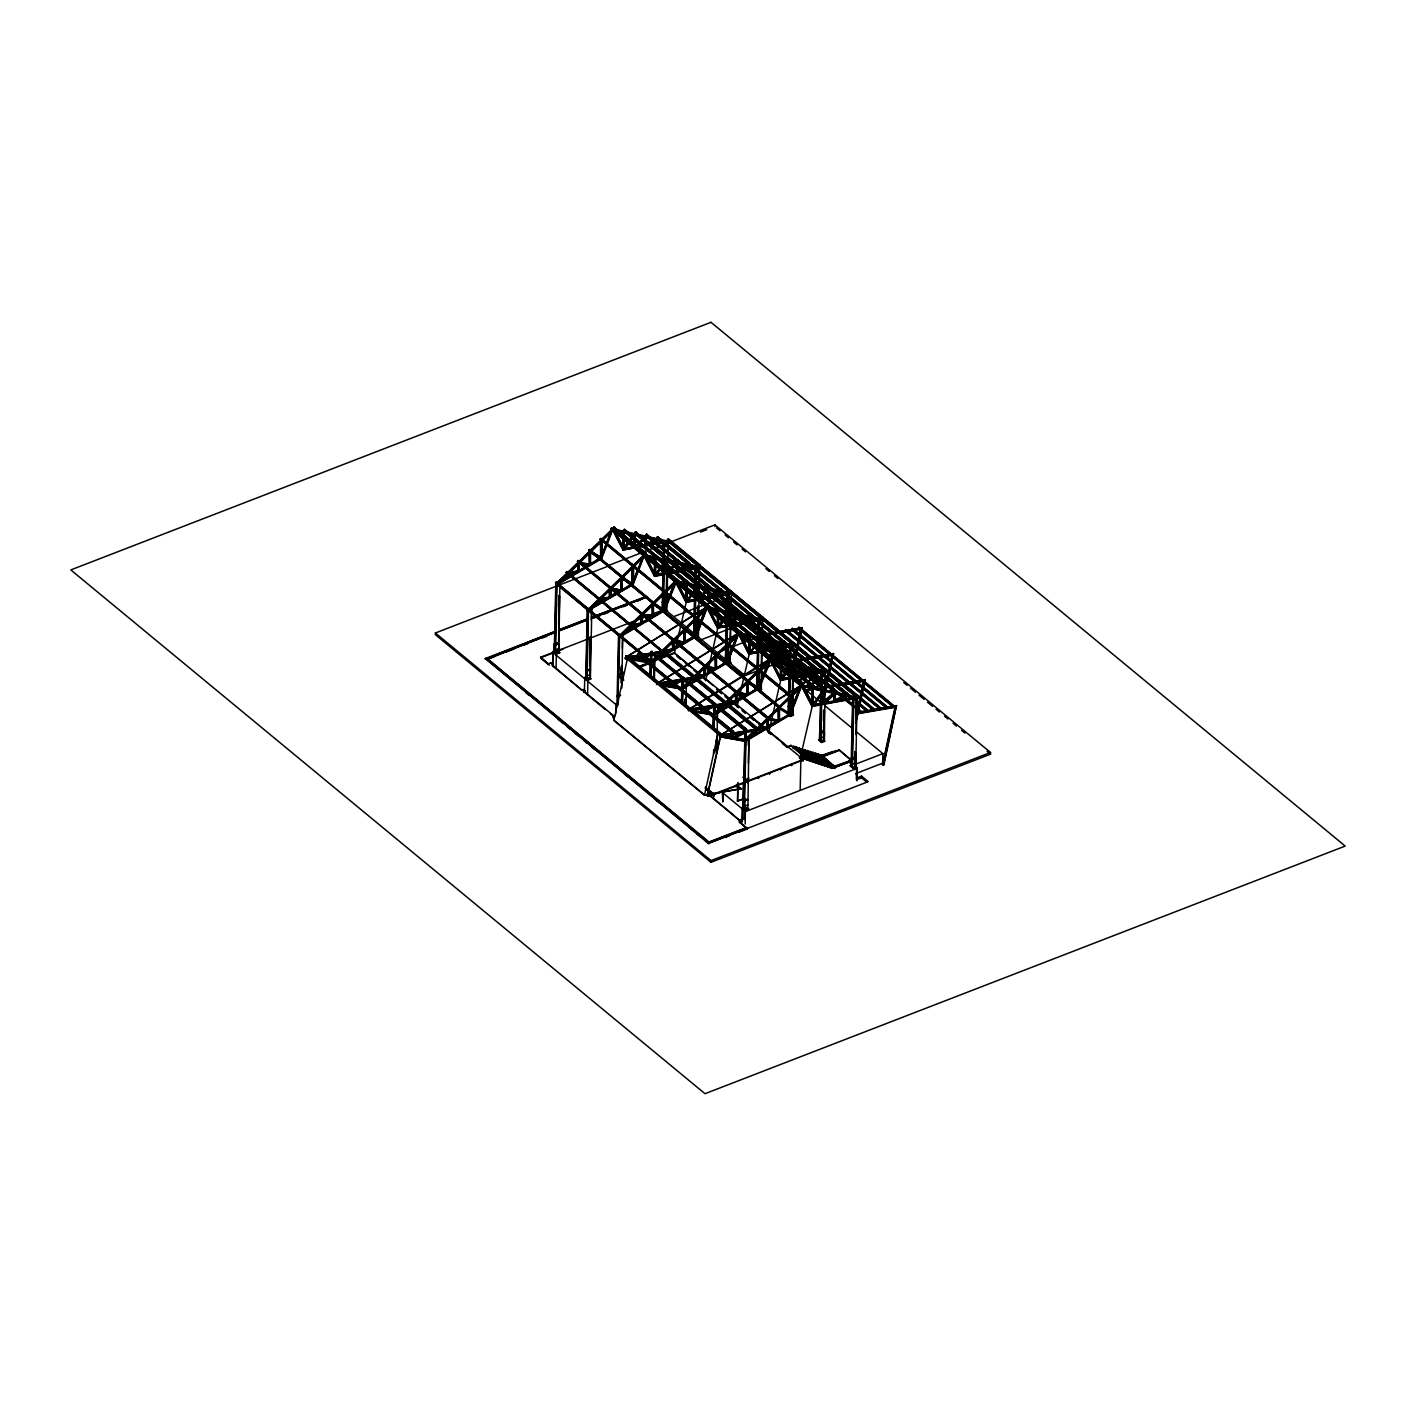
<?xml version="1.0" encoding="UTF-8"?>
<svg xmlns="http://www.w3.org/2000/svg" width="1416" height="1416" viewBox="0 0 1416 1416"><rect width="100%" height="100%" fill="white"/><g stroke="black" fill="none" stroke-linecap="round" stroke-linejoin="round"><path stroke-width="1.5" d="M556.506 586.135L435.402 632.987L435.367 634.669L710.974 862.291L990.492 754.179L990.527 752.48L714.921 524.876L655.573 547.815L655.537 549.496M485.263 659.13L554.842 631.394M555.09 632.244L487.175 659.36L495.405 656.174M540.629 657.219L548.488 664.281L540.629 657.219L554.966 651.679M551.054 662.741L553.408 665.255L551.054 662.741L548.505 663.715M553.408 664.688L552.275 665.679L582.206 690.389L584.896 691.256L583.781 691.698L584.896 691.256M552.665 665.06L552.948 652.546L617.695 706.018M552.966 663.962L553.249 651.307L556.399 653.909L556.063 668.635M554.081 651.997L554.258 644.138L555.408 642.581L554.258 644.138M554.24 652.121L555.798 583.64L559.532 582.666M554.63 652.457L556.169 582.118L651.555 661.343L650.776 662.086L555.798 583.64M558.594 606.42L558.842 595.463M558.594 624.261L559.231 595.8M558.594 642.103L559.639 596.118M558.382 651.484L555.019 652.776L556.577 584.277L559.94 582.985L558.771 651.803L555.408 653.095M559.108 644.068C556.948 641.076 561.09 650.21 558.931 651.926L555.568 653.236L556.966 584.613L560.329 583.303M556.612 650.015L559.745 652.847L556.594 650.245M566.966 577.958L566.648 574.861L566.966 577.958L559.568 581.764L566.648 574.861M567.515 578.206L567.621 573.976L590.277 551.868L589.976 564.966M569.657 573.71C585.41 566.86 564.311 583.693 567.763 574.1M568.099 577.303L568.152 574.436L575.728 572.807M578.206 571.144L577.976 563.798L578.206 571.144L568.807 572.754L577.976 563.798M578.755 571.586L578.949 562.913M579.321 570.683L579.091 563.338L588.419 565.338L579.321 570.683L588.029 565.002M582.206 690.389L552.293 665.113M583.321 689.964L582.224 689.84M584.419 692.052L584.755 677.326L587.905 679.928L587.569 694.654M585.728 678.14L587.286 609.641M587.41 610.084L644.457 555.09L633.094 584.72L587.375 610.951L644.068 554.771L632.704 584.383L591.729 608.526M586.135 678.459L587.675 609.977M589.268 554.594L589.445 564.223L589.304 552.736M587.074 679.237L588.472 610.615L591.817 609.322L590.419 677.945L586.914 679.114M590.171 563.745L590.419 552.647L600.065 558.47L590.56 564.064L599.676 558.134M590.56 564.064L590.419 552.647M589.746 647.767L589.994 636.811M589.746 665.609L590.384 637.129M590.791 637.466L589.87 677.485L586.525 678.795L588.082 610.296L591.817 609.322M591.18 619.942L591.428 609.004M591.251 678.848L587.888 680.158L584.737 677.556M598.472 603.977L598.136 600.88L598.472 603.977L591.074 607.783M599.021 604.225L599.11 599.995L643.873 556.311M600.632 541.673L600.685 557.249L600.596 543.85M607.216 598.826L599.587 603.322L599.658 600.455L607.216 598.826L599.269 600.119M609.96 533.779L601.835 555.497L602.172 540.894L610.721 531.832M609.305 596.826L609.464 589.817L609.712 597.163L600.313 598.756L609.712 597.163M610.243 597.605L610.455 588.932M610.438 596.384L610.597 589.357C638.173 588.224 591.516 604.844 619.518 591.021M610.827 596.702L610.986 589.675L619.925 591.339M560.223 582.507L601.216 558.364L612.562 528.752L801.952 685.167L790.588 714.779L748.232 739.736M583.799 691.132L613.712 715.841L613.464 718.284L612.703 715.965L613.5 716.602M614.827 715.983L613.712 715.841M615.73 714.036L615.96 703.451M616.951 704.265L618.509 635.766L622.261 634.793M677.521 579.498L619.288 636.421L617.748 704.903L618.898 636.085L675.574 580.79M620.951 590.242L620.81 578.755L620.951 590.242L611.553 588.49L621.199 579.073M618.385 701.433L618.314 697.38M621.482 590.985L621.783 577.87M622.739 544.877L623.412 532.682L623.075 547.284L615.234 532.292M622.314 578.985L631.571 584.489L622.049 590.083L621.907 578.648L629.324 583.056M633.695 534.699L624.173 548.169L624.12 532.593L627.943 533.443M620.969 673.874L621.111 667.308M621.164 682.972L621.252 678.583M621.359 674.211L621.553 665.449M624.173 548.169L624.12 532.593M621.553 683.291L621.659 678.919M621.748 674.529L621.96 665.768M622.35 648.263L622.651 635.111L619.288 636.421M621.854 687.999L622.651 635.111M629.961 629.996L629.642 626.899L629.961 629.996L622.562 633.802L629.642 626.899M630.509 630.226L630.616 626.014L675.379 582.312M638.722 624.828L631.094 629.324L631.164 626.456L638.722 624.828L632.651 625.73M632.191 583.268L632.138 567.692L632.191 583.268L622.297 577.303M633.111 566.807L633.094 584.72M632.934 581.197L642.616 558.17L633.341 581.516L633.271 566.595M627.978 543.797L624.739 548.93L634.156 547.195L633.943 539.478M633.341 581.516L633.66 566.913L642.616 558.17M634.014 535.779L634.315 547.355L623.182 549.39M635.147 535.018L634.899 546.169L644.917 537.39L635.288 546.487L635.147 535.018L644.528 537.071M637.607 656.405L637.943 659.679L637.607 656.405L630.58 657.608M642.333 655.59C658.245 649.732 634.793 665.962 638.722 656.21M639.058 659.555L639.129 656.546L648.139 654.989M640.811 622.845L640.97 615.836L641.2 623.164L631.802 624.775L641.2 623.164M641.749 623.624L641.944 614.951M642.085 615.376C665.378 611.5 635.961 631.625 642.05 617.128M642.315 622.721L642.475 615.695L651.413 617.358M645.289 545.178L645.059 537.832L645.289 545.178L636.28 546.824L645.448 538.151M645.537 540.983L645.643 536.646L636.439 534.646M646.085 540.93L646.174 537.425L649.749 538.204M644.829 597.41L591.658 617.146M655.095 539.372L646.404 544.753L646.174 537.425M649.979 674.812L650.227 663.856M650.811 661.803L650.581 654.351L639.89 659.732L650.811 661.803L650.581 654.351M650.386 675.131L650.634 664.192M651.502 662.458L650.776 663.308L625.093 658.582L626.668 655.732L721.151 733.771L707.717 794.818M651.148 653.519L651.183 651.944M652.44 616.261L652.298 604.774L652.44 616.261L643.059 614.509L652.705 605.092M650.776 675.467L651.024 664.511M651.112 677.981L651.466 662.653L654.812 661.343L654.369 681.061M653.82 653.626C671.839 644.846 645.944 671.892 651.643 655.75M651.926 661.325L651.696 653.997M652.988 617.004L653.272 603.889M654.227 570.878L654.9 558.7L649.678 557.55M653.803 604.986L663.06 610.491L653.555 616.102L653.413 604.667M655.272 573.852L655.626 558.612L665.591 561.037L655.661 574.188L665.184 560.701M656.086 539.938L648.864 544.523L656.422 543.142L656.086 539.938L650.369 543.125M653.484 666.936L653.643 660.369L650.28 661.679M655.661 574.188L655.626 558.612M656.564 543.284L656.67 539.053M653.59 680.406L654.033 660.706L650.67 661.998M653.98 680.724L654.422 661.024L651.077 662.316L651.873 663.272M662.352 540.965L657.201 539.832L657.13 542.611L662.352 541.655M657.201 539.832L657.537 542.93L664.086 541.337M661.077 655.679L661.13 652.9L661.467 655.997L654.068 659.803L661.467 655.997M662.122 610.385L663.626 544.08M662.564 608.756L664.069 542.222M662.954 609.075L664.476 542.54L667.821 541.248L667.626 550.01M664.157 651.749C679.91 644.917 658.812 661.732 662.263 652.156M663.343 609.411L664.476 542.54M662.582 655.342L662.653 652.475L670.228 650.847M664.033 594.03L654.192 603.641L663.679 609.287L663.644 593.711M664.617 592.826L664.6 610.721L676.689 581.144M664.493 605.11L664.777 592.596M665.343 569.197L665.485 563.639M664.83 607.535L665.166 592.932L674.122 584.188L664.83 607.535L674.122 584.188M665.697 571.374L665.52 561.78M665.909 568.984L666.016 564.63M666.334 571.25L666.44 566.878M666.387 572.188L666.653 561.019L676.423 563.409L668.387 570.984M666.228 593.481L666.635 575.958M666.724 571.586L667.042 561.356M667.025 576.277L666.263 609.747L662.918 611.039M667.131 571.905L667.219 567.533M663.467 611.5L666.812 610.207L668.21 541.585L664.865 542.877M667.644 611.11L664.281 612.402L607.836 565.727L655.59 547.266L664.104 554.293M669.113 682.423L669.432 685.698L669.113 682.423L662.086 683.627M672.034 681.928C691.698 674.335 666.033 692.3 670.228 682.229M670.547 685.574L670.618 682.547L679.627 681.008M672.706 649.183L672.476 641.837L672.706 649.183L663.308 650.794L672.476 641.837M673.432 648.404L673.591 641.377C701.168 640.244 654.511 656.865 682.512 643.041M673.821 648.723L673.981 641.714L682.919 643.377M713.204 685.645L674.14 652.811L654.174 660.529M676.547 563.851L667.786 572.825L676.795 571.179L676.476 567.356M676.937 571.338L676.954 564.17M681.238 564.223L677.68 563.444C670.21 582.649 700.318 555.267 679.326 569.444M677.91 570.772L677.68 563.444M681.485 700.832L682.07 680.37L676.724 683.061M681.875 701.15L682.123 690.194M682.264 701.469L682.512 690.53M682.3 687.822L671.379 685.751L682.3 687.822L682.07 680.37M682.654 679.521L682.689 677.945M683.946 642.262L683.804 630.775L683.946 642.262L674.547 640.528L684.193 631.111M682.618 703.982L682.99 688.459L727.594 662.759L738.957 633.129L695.097 675.945M692.105 678.866L683.432 687.344L683.185 679.999L692.105 678.866L685.326 679.645M683.432 687.344L683.592 680.335M684.654 641.784L684.919 630.686L694.566 636.51L684.654 641.784L692.265 637.306M685.875 590.649C683.238 614.367 692.707 581.268 682.53 583.622M685.061 642.103L684.919 630.686M693.38 592.614L697.008 587.799L697.168 599.234L686.176 601.411L686.53 586.047M686.778 599.871L687.114 584.631L697.079 587.038L687.167 600.207L696.69 586.72M687.592 565.957L687.91 569.144L687.592 565.957L679.963 570.205L687.91 569.144M684.689 706.088L684.831 699.522M687.167 600.207L687.114 584.631M685.079 706.425L685.238 699.858M688.07 569.303L688.158 565.072L669.786 561.055M685.486 706.743L685.68 697.982M692.141 566.595L688.707 565.851L688.636 568.63L692.105 567.993M685.928 704.885L686.317 687.362L682.565 688.335L686.317 687.362M688.707 565.851L689.026 568.949L695.575 567.356M693.504 634.315L694.796 626.863M693.663 634.439L694.636 591.994M694.725 587.622L695.185 567.905M685.556 685.822L692.973 682.016L692.636 678.919M694.07 634.757L695.575 568.241M694.46 635.094L695.964 568.559L699.327 567.267L696.353 568.896L694.849 635.412M693.698 681.025L693.751 678.158C717.894 671.149 677.237 689.592 701.327 676.529M694.088 681.361L694.159 678.494L701.716 676.866M695.008 635.554L695.132 619.73L685.291 629.324L695.521 620.049M695.787 638.191L699.132 637.129M705.221 609.871L696.336 633.536L696.265 618.615L703.734 611.34M696.849 595.198L697.008 587.799M696.336 633.536L696.654 618.934L705.611 610.207M697.362 597.198L697.61 586.259L688.424 584.259M697.433 614.792L697.645 606.03M698.141 587.038L697.893 598.189L707.911 589.41L698.283 598.525L698.141 587.038L707.522 589.091M697.504 629.536L697.769 635.766L698.424 606.685M697.592 626.049L698.035 606.349M698.778 573.515L699.203 566.825M698.778 591.357L699.327 567.267M698.336 628.226L698.318 636.209L699.592 567.161L648.705 556.028M700.619 708.442L700.938 711.699L700.619 708.442L691.822 709.947L701.009 708.761M705.327 707.628C721.24 701.752 697.787 717.983 701.716 708.248M702.053 711.593L702.124 708.566L711.133 707.026M703.964 667.856L704.195 675.202L703.929 669.609M704.92 674.423L705.08 667.396L714.407 669.379L705.327 674.742L712.195 670.14M705.327 674.742L705.487 667.732M667.237 655.342L662.263 651.236L625.359 657.36L662.033 651.466L707.451 607.128L696.088 636.74L707.062 606.791L625.96 657.166M707.965 593.357L708.283 597.198M708.442 597.34L708.053 589.852L698.885 598.525M709.044 594.702L709.168 589.445L718.478 591.729L709.009 596.455M709.398 596.791L709.558 589.782M799.297 757.436L803.244 761.153L803.279 759.472L707.947 796.341L707.168 795.686L707.204 794.004L711.31 792.411M707.947 796.341L707.204 794.004M714.868 526.557L714.921 524.876M709.77 795.757L710.903 794.748L709.77 795.757L739.701 820.466L742.391 821.333L739.595 822.413L742.391 821.333M485.281 658.298L708.903 843.83L705.504 841.033M709.221 842.75L487.192 658.511M712.991 726.833L713.186 718.071M713.575 706.389L713.806 713.823L713.575 706.389L702.885 711.77L713.965 706.708M713.381 727.169L713.629 716.213M714.177 715.168L692.69 711.629M713.77 727.488L714.071 714.354L717.416 713.045L716.921 752.781M714.142 705.54L714.177 703.964M715.434 668.281L715.292 656.794L715.434 668.281L706.053 666.529L715.7 657.13M710.974 862.291L711.009 860.609L435.402 632.987M713.575 754.091L713.664 749.701M714.16 727.806L714.071 714.354M723.594 704.885L714.921 713.345L714.691 706.018L723.594 704.885L716.815 705.646M714.921 713.345L715.08 706.336M716.16 667.803L716.408 656.688L726.072 662.529L716.549 668.122L725.665 662.192M717.77 616.987L717.576 625.323L717.363 616.65M713.558 798.712L713.646 794.571M716.549 668.122L716.408 656.688M714.372 794.411L713.788 795.739L713.841 794.057L705.416 787.101M717.735 625.235L717.93 616.456M718.266 625.89C743.966 586.135 712.142 647.855 718.461 617.181M715.788 749.63L715.983 740.869M718.655 626.208L718.62 610.632M719.08 591.976L719.417 595.163L713.345 595.87M716.142 752.144L716.425 739.01M716.531 752.462L716.832 739.329M717.275 719.629L717.416 713.045M723.629 592.614L720.195 591.87L720.142 594.631L723.611 593.994M720.195 591.87L720.532 594.968L727.081 593.375M722.284 790.854L722.833 802.005L723.063 791.509M724.125 704.938L724.461 708.035L717.062 711.841L724.125 704.938L724.461 708.035M725.24 662.175L725.576 654.457M725.399 662.316L726.266 624.474M726.55 611.34L726.904 596.012M725.788 662.635L726.656 624.792M726.744 620.42L727.293 596.331M729.045 703.363C740.267 698.637 722.16 713.009 725.258 704.177M726.196 662.954L727.736 594.472L731.099 593.162L678.087 581.569M725.594 707.363L725.647 704.495M726.78 661.449L727.435 625.447M727.541 621.075L728.143 594.791L731.488 593.499L730.09 662.122L726.744 663.414M729.258 643.165L737.116 636.209L727.824 659.555L727.771 644.634M728.656 625.253L728.514 613.818L728.691 623.394M724.992 790.305L724.974 791.42L725.558 790.075M727.824 659.555L728.16 644.953L737.116 636.209M729.505 618.633L729.382 624.208L739.418 615.429L729.789 624.545L730.55 599.41M730.019 605.659L730.16 599.092M729.948 643.537L730.302 628.208M730.408 623.819L730.939 599.747M732.107 734.444L732.444 737.718L732.107 734.444L725.08 735.647M733.152 737.276L733.222 734.249C761.808 727.399 713.575 745.86 742.232 732.709M733.541 737.594L733.222 734.249M735.7 701.203L735.47 693.875L735.7 701.203L726.302 702.814L735.47 693.875M736.426 700.424L736.585 693.415C764.162 692.282 717.505 708.885 745.524 695.079M736.816 700.761L736.975 693.734L745.913 695.398M721.753 610.668L740.125 614.686L739.931 623.359L739.559 615.871L739.789 623.217L717.682 627.43M736.178 785.969L736.161 787.101L736.745 785.756M740.515 622.474C764.622 605.659 733.612 635.377 740.674 615.464L744.232 616.243M740.904 622.81L740.674 615.464M744.975 798.376L737.471 801.102L737.878 782.906M737.63 801.226L738.037 783.03M739.701 820.466L709.788 795.19M740.816 820.023L739.718 819.899M741.913 822.13L742.232 807.385L745.382 809.987L745.188 824.059M743.329 782.588L742.515 818.253L744.09 819.563L746.002 740.497L790.199 714.46L801.562 684.831L857.087 697.221L855.813 766.286L852.29 767.454M743.223 808.2L744.781 739.718L748.126 738.409L748.374 745.312M746.002 740.497L745.259 741.347L719.576 736.621L719.841 735.4L756.126 729.187L801.562 684.831M734.373 737.771L745.294 739.842L745.064 732.408L736.161 736.886M743.612 808.536L745.064 732.408M744.409 809.191L747.913 808.023L748.922 739.063L745.559 740.356L744.019 808.855L747.365 807.562M745.648 731.559L745.683 729.983M746.94 694.3L746.798 682.813L746.94 694.3L737.541 692.548L747.188 683.131M746.02 739.046L746.179 732.037C772.853 722.656 727.682 753.471 754.71 730.567M744.568 809.315L744.745 801.456L746.851 799.332L747.931 800.022M746.427 739.364L746.179 732.037M747.648 693.822L747.913 682.707L757.171 688.211L748.055 694.141L757.56 688.53L747.913 682.707M741.63 636.669L749.064 651.342L748.869 642.669M748.055 694.141L748.303 683.025M749.772 651.909L750.108 636.651L760.073 639.076L750.161 652.227L759.684 638.74M747.365 781.65L747.329 782.765L747.913 781.437M750.161 652.227L750.108 636.651M742.957 622.244L750.905 621.182L750.976 618.314L744.869 621.182M748.374 763.153L748.922 739.063M739.347 832.059L747.471 828.909L739.612 821.846M755.1 620.013L751.63 620.65L751.701 617.872L752.02 620.969L758.569 619.376M755.631 687.84C756.109 693.026 766.959 686.955 758.781 690.229M755.967 734.054L755.631 730.957L755.967 734.054L748.568 737.842M756.622 688.442L758.18 619.942M757.064 686.795L758.516 622.456M757.454 687.114L758.268 651.236M758.356 646.864L758.905 622.775M757.843 687.45L758.657 651.572M758.764 647.183L759.312 623.111M757.082 733.382L756.764 730.196L764.711 728.886L757.082 733.382L764.321 728.567M758.003 687.574L758.144 681.68L759.118 679.999L761.33 680.246M748.285 681.361L758.18 687.326L758.126 671.75L748.285 681.361L758.534 672.069M758.941 685.238L759.259 670.635L768.605 662.228L759.33 685.574L768.215 661.909M759.843 647.236L759.932 643.537M759.33 685.574L759.666 670.972L768.605 662.228M760.197 649.413L760.02 639.82L751.542 651.059M760.923 648.369L761.135 639.058L770.923 641.448L761.277 650.546L761.72 627.731M761.082 638.351L761.33 627.394M761.631 619.394L761.684 616.933M758.427 777.366L758.41 778.499L758.994 777.154M761.118 671.839L761.525 654.334M761.613 649.944L762.109 628.049M757.967 689.539L761.312 688.247L762.711 619.624L758.958 620.597M767.207 727.222L766.959 719.894L767.207 727.222L757.79 728.833L766.959 719.894M767.915 726.443L768.074 719.434C795.668 718.301 749.011 734.904 777.012 721.08M768.322 726.762L768.074 719.434M716.337 713.399L758.693 688.442L770.056 658.829L825.192 670.883M714.885 714.797L759.082 688.76L772.021 657.537L771.189 659.183L691.043 708.23M780.712 647.678L762.268 650.864L771.437 642.209L771.278 649.218L771.047 641.89L763.419 649.094M769.49 773.083L769.472 774.216L770.056 772.87M772.393 648.811L772.163 641.483L781.473 643.749L772.393 648.811L781.083 643.43M778.304 708.832L778.428 720.302L778.304 708.832L768.658 718.231L778.694 709.15M779.154 719.824L779.402 708.726L789.066 714.549L779.543 720.16L789.066 714.549M780.358 668.688L780.57 677.344L771.791 660.529M779.543 720.16L779.402 708.726M791.81 677.414L780.676 679.45L781.066 661.891M781.26 677.91C807.014 638.793 775.791 696.707 781.42 671.379M781.508 667.025L781.614 662.67L791.579 665.095M782.021 646.864L782.075 643.997L774.464 648.245L777.827 651.165M781.65 678.246L781.862 669.52M782.57 647.342L782.659 643.112L764.286 639.094M788.358 645.023L783.19 643.891L783.136 646.67L788.34 645.714M780.57 768.8L780.535 769.932L781.119 768.587M783.19 643.891L783.526 646.988L790.075 645.395M788.376 676.14L794.535 673.768M788.11 714.443L789.615 648.139M788.517 714.779L790.022 648.475M788.907 715.098L790.464 646.599L793.81 645.307L792.818 714.248L789.455 715.558M779.791 707.363L789.685 713.328L789.632 697.769L779.791 707.363L790.022 698.088M790.27 716.461L787.137 713.629L790.27 716.461L793.633 714.938L790.287 716.231M799.721 687.928L790.818 711.575L790.765 696.654L798.217 689.38M791.349 673.237L791.42 669.538M790.818 711.575L791.155 696.991L800.111 688.247M791.703 675.414L791.509 665.839M791.898 673.043L792.004 668.671M792.323 675.308L792.429 670.936M790.783 745.648L787.438 746.958L790.783 745.648L803.474 756.126L800.111 757.418L803.474 756.126M792.641 665.077L792.376 676.246L802.412 667.449L792.783 676.565L792.641 665.077L802.412 667.449M793.137 645.413L793.19 642.952M792.234 697.522L792.624 680.016M792.252 713.806L793.261 669.396M791.633 764.516L791.615 765.649L792.199 764.304M792.836 706.265L792.818 714.248L789.296 715.416L790.854 646.935L794.199 645.625M792.942 748.25L796.305 746.958L808.961 757.985L805.615 759.295L808.961 757.985M798.288 676.636L798.305 675.697M793.562 669.856L800.235 675.361L794.907 677.945M802.784 675.237L802.553 667.892L793.774 676.883M800.783 756.728L800.837 754.781M800.182 789.544L800.907 758.073M802.925 675.379L803.12 666.724L793.933 664.706M812.979 669.768L803.668 667.485L803.509 674.512L812.589 669.449M803.899 674.83L803.668 667.485M803.668 755.719L803.138 757.295M794.394 667.998L805.899 678.069L794.376 668.564M806.235 756.551L802.854 758.41L806.235 756.551L793.544 746.09L796.712 749.259M809.651 680.937L809.669 679.999M809.279 759.56L809.315 757.595M811.669 703.044L812.005 688.442L803.297 686.53L812.076 703.363L812.005 688.442M812.766 703.929L813.103 688.689L823.085 691.096L813.156 704.248L822.678 690.778M813.58 670.016L813.917 673.202L813.58 670.016L807.863 673.202M811.722 758.303L808.359 760.162L811.722 758.303L799.049 747.843L805.385 753.631M813.156 704.248L813.103 688.689M812.147 758.534L811.616 760.126M819.829 671.733L814.625 672.671L814.696 669.91L815.014 673.007L821.563 671.414M814.466 759.755L801.81 748.71L814.466 759.755L811.12 761.047L814.483 759.188M814.979 759.489L814.448 761.065M817.209 760.622L804.553 749.595L817.209 760.622L813.864 761.914L817.227 760.056M817.811 760.427L817.935 762.428M819.457 740.338L819.634 732.479L820.784 730.922L819.793 732.603M819.616 740.462L821.121 674.158M820.006 740.78L821.563 672.299M819.97 761.507L807.297 750.462L819.97 761.507L816.607 762.799L819.988 760.941M820.59 763.33L820.643 761.365M820.961 741.559L821.138 733.7L822.112 732.019L823.935 731.948M821.776 742.48L818.625 739.648L821.776 742.48L825.139 741.17M823.015 691.858L823.156 703.292L822.962 693.698M823.298 703.433L823.599 690.318M823.386 721.027L823.634 710.089M823.882 702.248L824.13 691.096C852.945 688.388 803.686 716.266 833.511 693.15M822.714 762.374L810.058 751.347L822.714 762.374L819.368 763.667L822.731 761.808M824.625 671.414L824.696 668.971M823.404 737.524L824.024 710.407M824.271 702.584L824.13 691.096M824.82 675.379L824.926 670.989L821.174 671.963M825.705 671.644L822.36 672.936L820.802 741.435L824.307 740.267L825.316 671.326L821.953 672.618L820.395 741.117L823.758 739.807L824.413 710.726M824.82 693.221L825.316 671.326M823.422 764.268L823.475 762.304M824.307 740.267L824.484 732.408L823.386 731.718M825.475 763.259L812.802 752.215L825.475 763.259L822.112 764.552L825.475 762.693M826.254 765.206L826.307 763.242M828.218 764.127L815.563 753.1L828.218 764.127L824.873 765.437L828.236 763.56M829.121 764.197L829.086 766.144L831.953 765.136L831.918 767.083L801.952 757.118M830.962 765.012L818.306 753.967L830.962 765.012L827.617 766.304L830.98 764.445M801.456 758.091L831.882 768.215L849.299 762.056L849.335 760.941L831.918 767.083L831.847 765.295M834.272 701.256L834.042 693.911L834.431 701.398L813.722 705.009L821.793 693.451M833.033 751.471L820.678 755.702M834.998 700.513L835.157 693.504C862.698 693.114 816.147 708.425 844.078 695.451M833.723 765.879L821.05 754.852L833.723 765.879L830.36 767.189L833.741 765.33M835.405 700.849L835.157 693.504M834.803 767.401L834.767 768.499L835.351 767.189M835.051 751.135L820.625 756.162M837.068 750.799L820.625 756.728M839.086 749.914L851.689 760.321L833.121 768.056L851.671 760.888L839.086 749.914L820.572 757.188M845.087 696.017L845.405 699.221L845.087 696.017L837.847 700.601L845.564 699.362L845.653 695.15L814.412 688.3M846.184 695.911L846.131 698.69L853.459 697.752L846.52 699.008L846.184 695.911L853.069 697.415M849.299 762.056L848.963 760.604M849.441 761.737L849.423 762.835L850.007 761.525M850.963 766.339L851.14 758.48L852.273 756.923M851.122 766.481L852.662 697.982M851.512 766.799L853.069 698.3M851.901 767.118L853.459 698.637L857.211 697.663L853.848 698.955L688.831 562.842L867.335 709.805L867.07 710.991L856.945 702.637M852.45 767.578L853.848 698.955M853.282 768.481L850.131 765.667L853.282 768.481L856.627 767.189M854.786 751.418L854.928 762.693M856.131 697.433L856.184 694.99M855.175 751.754L855.264 765.826L855.565 752.073M855.972 716.708L856.025 696.69M855.972 734.55L856.804 697.327M855.813 766.286L855.83 758.286M856.344 779.614L856.627 766.959L853.282 768.269M856.999 780.818L857.282 768.304L854.662 766.144M866.521 781.951L861.494 777.809L861.53 776.127L857.069 777.844M882.646 764.056L882.894 753.631L855.884 731.329M625.483 658.9L625.748 657.697M625.872 657.466L626.226 655.803M626.297 657.396L626.668 655.732M704.495 794.978L718.319 732.302L627.66 657.537L613.854 720.443L704.425 795.226L741.435 788.641L704.425 795.226M638.315 653.732L637.961 655.396L732.461 733.435L733.683 731.63L638.315 653.732L733.683 731.63M638.386 655.325L638.758 653.661M638.828 655.254L639.2 653.59M651.289 651.519L650.918 653.183L745.418 731.222L746.657 729.399L651.289 651.519L746.657 729.399M651.36 653.095L651.714 651.431M652.156 651.36L651.785 653.024L746.285 731.063M661.396 651.378L662.635 649.572L757.118 727.612L756.764 729.275L566.931 571.604L566.152 572.365L756.038 729.629L756.038 727.824L756.038 729.629M661.821 651.307L662.192 649.643M662.263 651.236L662.635 649.572M669.449 681.415L670.688 679.591L670.334 681.255L733.329 733.293M669.892 681.344L670.264 679.68M682.423 679.184L683.663 677.379L683.291 679.043M682.848 679.114L683.22 677.45M692.884 677.397L694.123 675.574M689.291 709.434L689.663 707.77L688.477 710.938L688.353 709.398M700.955 707.434L702.194 705.611L701.823 707.274M701.398 707.345L701.752 705.681M713.912 705.203L715.151 703.398L714.797 705.062M714.354 705.133L714.726 703.469M724.39 703.398L725.629 701.593L725.258 703.256L690.477 709.027M724.833 703.327L725.187 701.663M720.797 735.435L625.801 655.891M707.451 794.748L720.496 735.152L801.686 684.884M732.461 733.435L732.815 731.771M794.288 664.582L802.323 627.854L761.843 634.403L761.985 635.926L800.978 629.235L794.96 656.741M761.985 635.926L761.843 634.403M765.507 634.173L766.304 632.881L766.056 634.085L779.543 645.218M745.418 731.222L745.79 729.559M785.349 629.624L785.084 630.81L879.584 708.85L879.832 707.664L785.88 629.536L880.38 707.575L880.115 708.761L785.632 630.722L785.88 629.536M791.863 628.509L791.615 629.695L886.097 707.735L886.363 706.549L792.411 628.403L886.912 706.442L886.646 707.646L792.146 629.607L792.411 628.403M798.394 627.376L798.128 628.58L892.629 706.619L892.894 705.433L798.943 627.288L893.425 705.327L893.177 706.513L798.677 628.474L798.943 627.288M794.571 656.422L800.589 628.899M793.898 664.263L801.934 627.536M855.866 723.098L865.318 679.875L824.838 686.441L824.979 687.946L863.972 681.255L856.114 717.239M826.059 682.441L832.095 654.918L812.589 658.263M824.608 691.22L832.484 655.236L793.473 661.927M826.82 683.786L833.44 653.537L797.562 659.697M824.838 694.92L833.44 653.537M882.858 764.941L895.478 707.274L856.485 713.965L856.344 712.443L896.434 705.575L883.956 764.746L882.522 764.357M856.485 713.965L856.344 712.443M857.105 710.567L863.583 680.937L831.086 686.512M855.954 720.602L864.928 679.556M824.82 681.751L860.255 711.027L860.008 712.213L856.627 709.416M855.742 706.743L860.804 710.938L860.539 712.124L826.802 684.247M856.662 701.54L866.787 709.912L866.521 711.097L856.397 702.725M699.805 564.984L698.849 566.878L667.042 540.593L667.927 538.876L873.318 708.779L873.053 709.965L846.06 687.68M699.309 565.126L873.849 708.69L873.601 709.876L846.591 687.574M856.078 713.629L895.089 706.938L882.469 764.605L883.956 764.746M883.549 764.428L896.434 705.575M674.582 652.599L686.371 601.57M705.593 680.724L717.877 627.589M737.081 706.743L749.365 653.608M768.587 732.762L780.871 679.609M800.075 758.764L812.377 705.628M601.835 555.497L611.128 532.168M558.754 583.941L601.605 558.7L612.969 529.088L555.904 584.065L612.562 528.752M695.929 633.217L704.442 611.818M727.435 659.236L736.727 635.89M790.429 711.257L798.943 689.857M644.563 554.736L613.057 528.717L613.889 527.053L646.156 553.231L645.2 555.143M614.65 527.23L613.057 528.717M655.042 557.019L623.536 531.018L624.367 529.354L814.005 685.84L813.156 687.503L718.673 609.464L719.505 607.8L717.912 609.287M623.536 531.018L625.129 529.513M666.069 559.444L634.563 533.425L635.395 531.761L672.317 561.639M634.563 533.425L636.156 531.938M677.096 561.851L645.59 535.832L646.422 534.168L840.555 694.212M645.59 535.832L647.183 534.345M646.156 553.231L645.307 554.895M644.811 555.054L645.767 553.16M688.123 564.258L656.617 538.257L657.449 536.593L689.716 562.771L688.76 564.665L718.585 589.304M656.617 538.257L658.21 536.753M685.503 582.065L655.679 557.426L655.874 555.373L654.918 557.267L812.412 687.326L814.005 685.84M655.289 557.338L656.245 555.444M699.221 566.949L700.177 565.055L668.688 539.053L667.095 540.54M761.188 637.89L762.02 636.226L760.427 637.713L824.183 689.911L825.032 688.247L823.439 689.751L665.945 559.674L666.901 557.78L666.706 559.833L696.53 584.489M666.317 559.763L667.272 557.869M707.558 586.897L677.733 562.258L677.928 560.187L676.972 562.081L834.466 692.159L836.06 690.654L835.21 692.318L803.722 666.317L804.553 664.653L802.961 666.139M677.344 562.17L678.299 560.276M676.317 581.073L677.149 579.41M689.716 562.771L687.999 564.506L845.494 694.566L847.087 693.079L846.237 694.743M688.371 564.577L689.327 562.683M686.406 583.268L687.999 581.781L687.167 583.445L717.009 608.084M686.795 583.357L687.627 581.693M697.433 585.693L699.026 584.188L698.194 585.852L728.036 610.491M697.822 585.764L698.654 584.118M708.46 588.1L710.053 586.613L709.221 588.26L739.063 612.916M708.85 588.189L709.682 586.525M707.805 607.075L708.655 605.428M719.487 590.507L721.08 589.021L720.248 590.684L750.091 615.323M719.877 590.596L720.709 588.932M718.284 609.376L719.133 607.712M729.966 592.808L731.559 591.304L730.727 592.968L701.009 586.348M730.355 592.879L731.187 591.233M728.939 611.694L730.532 610.207M729.311 611.783L730.16 610.119M739.966 614.119L741.559 612.615L740.727 614.279L770.57 638.917M740.338 614.19L741.188 612.544M739.311 633.094L740.143 631.43M750.993 616.526L752.586 615.04M751.365 616.615L752.215 614.951M749.4 635.306L750.993 633.802L750.161 635.465M749.79 635.395L750.622 633.731M761.472 618.827L763.065 617.323M761.843 618.898L762.675 617.234M760.817 637.802L761.649 636.138M771.472 640.12L773.048 638.634M771.844 640.209L772.676 638.545M770.817 659.113L771.649 657.449M782.499 642.545L784.075 641.041L783.243 642.705L751.754 616.686M782.871 642.616L783.703 640.97M780.906 661.325L782.499 659.821L781.667 661.484M781.278 661.396L782.128 659.732M792.96 644.829L794.553 643.342L793.721 645.006L764.003 638.386M793.349 644.917L794.181 643.253M791.933 663.732L793.526 662.228L792.695 663.892M792.305 663.821L793.155 662.157M803.332 666.228L804.182 664.564M802.677 685.202L803.527 683.539L801.934 685.043L611.712 527.903L610.933 528.664L820.448 702.07M813.988 668.547L815.581 667.06L814.749 668.724L844.591 693.362M814.359 668.635L815.209 666.971M824.466 670.848L826.059 669.361L825.227 671.007M824.838 670.936L825.687 669.272M555.957 643.041L555.196 644.917L557.462 642.935L556.346 643.36M556.736 643.678L555.745 645.377L558.01 643.377M588.401 669.821L587.251 671.379L589.357 669.272L590.454 669.963M663.839 601.304L663.095 603.181M618.119 694.707L617.128 696.406L618.279 694.849M694.937 626.987L693.645 628.421M695.345 627.323L694.583 629.2L696.46 626.881M696.123 627.961C693.486 632.244 697.132 625.199 698.495 628.35M730.107 654.121L727.913 653.873L726.762 655.431M789.827 705.363L789.084 707.239M744.391 798.659L743.241 800.217M821.333 731.364L820.59 733.258L822.448 730.939M821.138 733.7L822.112 732.019M853.618 758.038L852.627 759.719L854.892 757.737L853.777 758.162M623.766 547.85L627.5 542.912M629.978 539.62L632.456 536.345M630.385 540.576L632.81 537.372M624.739 548.93L634.421 536.098M655.838 574.613C682.671 567.391 644.563 582.719 659.467 569.798M656.245 574.931L665.909 562.117M697.415 588.118L687.734 600.95L690.973 595.817M728.904 614.137L719.24 626.969L728.514 613.818M757.879 651.271L750.338 652.652L760.41 640.156M791.898 666.175L782.234 678.99L785.473 673.857M813.722 705.009L823.404 692.176M577.498 561.302L578.277 560.541L767.366 716.779L767.366 718.567L577.498 561.302L767.366 718.567M588.826 550.24L589.605 549.479L621.093 575.498L779.473 706.743L778.694 707.504L588.826 550.24L778.694 707.504M600.154 539.177L600.933 538.416L790.04 694.654L790.04 696.442L600.154 539.177L790.04 696.442M556.169 583.905L556.169 582.118M566.931 573.391L566.931 571.604M578.259 562.329L578.277 560.541M589.605 551.266L589.605 549.479M600.933 540.204L600.933 538.416M611.694 529.708L611.712 527.903M587.923 554.081L579.657 562.152L589.445 564.223M599.234 543.054L590.808 551.284L600.295 556.93M609.234 533.301L601.782 540.576L601.605 558.7M591.693 550.47L601.623 540.806M603.145 539.301L612.385 530.292M559.957 582.1L567.037 575.197M569.197 573.073L578.365 564.134M580.064 562.471L589.693 553.072M601.039 542.009L591.198 551.603L600.685 557.249M586.897 608.88L587.675 608.119L588.56 609.305L587.782 610.066L555.391 582.861M621.996 576.684L621.217 577.427L621.093 575.498M631.66 565.196L632.439 564.435L632.545 566.382L631.66 565.196L632.545 564.577M587.782 608.278L587.003 609.039L650.776 662.086M609.871 586.702L609.871 588.49M593.888 605.021L598.136 600.88M591.463 608.101L598.525 601.198M600.703 599.092L609.871 590.136M622.686 577.622L632.527 568.028M622.969 634.12L630.031 627.217M632.191 625.111L641.36 616.155M651.537 661.006L660.21 652.528M661.626 651.148L707.062 606.791M658.316 655.661L661.13 652.9M683.804 630.775L674.158 640.191L683.556 641.944M654.457 660.139L661.538 653.236M663.697 651.112L672.865 642.174M693.043 675.804L693.043 677.591M692.654 677.078L692.654 676.175M683.025 687.008L691.716 678.547M694.69 675.627L738.568 632.81L727.594 662.759M702.442 669.343L694.796 676.813L704.195 675.202M715.292 656.794L705.664 666.21L715.045 667.963M716.797 655.342L727.028 646.068L716.797 655.342L726.673 661.307L717.186 655.661M685.964 686.14L693.026 679.237M695.203 677.131L704.354 668.193M714.531 713.027L723.204 704.548M724.62 703.168L770.056 658.829L688.955 709.204M725.311 702.849L724.532 703.61L724.532 701.823L725.311 702.849L703.77 685.061M770.463 659.148L725.027 703.486L690.866 709.345M746.798 682.813L737.152 692.229L746.551 693.964M717.452 712.16L724.532 705.256M726.691 703.15L735.86 694.194M777.933 706.46L778.712 705.717L590.384 550.523M800.022 684.901L801.58 685.167L800.801 685.928L610.933 528.664M719.841 735.4L756.516 729.505L801.952 685.167M751.383 735.081L755.631 730.957M748.958 738.178L756.02 731.275M758.197 729.151L767.348 720.213M645.059 537.832L635.89 546.487L644.9 544.841M667.998 570.666L672.812 566.117M668.918 571.055L675.025 565.285M699.274 598.844L708.442 590.189M731.913 623.093L739.559 615.871M739.949 616.19L730.39 624.527M760.888 650.227L770.923 641.448M802.553 667.892L793.385 676.565L802.394 674.919M826.413 701.132L834.042 693.911M834.431 694.229L824.873 702.566M626.084 657.254L707.327 607.075M657.466 683.185L738.692 632.864M738.833 633.094L657.697 683.344L657.29 681.893L656.582 684.601L656.847 683.379L693.132 677.149M801.828 685.114L720.638 735.258M559.568 581.764L566.577 577.639M567.71 576.985L575.339 572.489M594.578 605.712L598.083 603.659M606.827 598.49L599.587 603.322M631.182 584.153L622.049 590.083M622.562 633.802L629.571 629.66M638.333 624.509L631.094 629.324M641.926 622.385L651.024 617.04M662.67 610.172L653.555 616.102M623.217 634.545L664.21 610.385L675.538 581.888L686.176 602.384L730.461 594.295M621.748 635.961L664.6 610.721M662.192 655.024L669.821 650.528M653.342 661.361L693.858 637.501M653.732 661.697L696.088 636.74M686.689 686.3L695.893 680.866M699.575 678.707L725.364 663.52M725.187 707.044L732.815 702.548M752.055 735.789L755.56 733.718M647.838 543.425L651.466 541.408M680.353 570.542L687.981 566.276M710.832 595.446L718.478 591.729M719.487 592.295L711.469 596.225M743.347 622.562L750.976 618.314M774.853 648.581L782.075 643.997M805.315 673.485L808.961 671.467M813.97 670.334L805.952 674.264M837.847 700.601L845.476 696.353M638.651 659.236L647.731 654.67M640.28 660.068L650.971 654.688M670.157 685.255L679.237 680.689M671.768 686.07L682.459 680.707M701.663 711.257L710.726 706.69M734.78 738.108L745.471 732.727M654.422 544.24L622.775 550.028L667.679 541.691M560.612 584.543L607.836 566.294M700.548 532.097L706.69 529.726M587.375 610.951L588.383 611.039M644.97 557.709L654.67 576.365L699.575 568.028M558.931 629.801L587.569 618.721M554.824 631.678L485.281 658.582L708.92 843.281L868.238 781.65L861.53 776.127M558.913 630.085L587.569 619.004M591.658 617.429L644.846 596.862M559.214 630.651L588.012 619.518M592.136 617.925L645.643 597.216L637.377 601.251M555.09 632.527L487.175 658.794L709.239 842.184L746.692 827.705M559.196 630.934L588.012 619.783M592.118 618.208L645.625 597.499M505.689 652.192L513.92 649.006M524.203 645.023L528.327 643.43M542.735 637.873L546.841 636.28M594.171 617.96L600.349 615.571M604.455 613.978L608.579 612.385M622.987 606.827L627.093 605.234M664.635 601.959L666.847 602.207M559.037 650.192L662.723 610.084M540.611 657.785L552.895 653.024M559.037 650.652L563.125 649.077M628.615 623.73L632.722 622.155M647.041 616.615L651.13 615.022M663.308 611.376L666.812 610.207M559.763 652.617L556.399 654.139L553.249 651.537M623.04 635.448L618.88 636.97L619.889 637.058M674.193 616.456L718.585 599.287L727.364 605.269M735.577 618.403L732.939 616.226L736.302 614.933M735.187 615.942L736.302 615.518M699.716 640.333L743.471 623.412M624.226 672.122L618.226 674.423L623.199 678.547M640.191 665.945L648.174 662.847M624.208 672.671L618.226 674.99L623.323 679.202M640.174 666.494L648.174 663.414M660.139 658.776L666.139 656.458M670.122 654.918L674.122 653.378M641.749 666.529L647.749 664.21M759.348 620.916L762.711 619.624M729.93 625.766L717.275 628.067L761.967 620.297L762.587 619.181L709.186 607.269M618.19 676.122L623.854 680.105M715.487 653.325L727.612 648.634M733.665 646.298L755.879 637.713M789.455 663.909L766.41 644.882L763.047 646.174L790.234 667.113M730.001 659.183L726.249 660.157M726.585 663.29L730.09 662.122M780.765 662.405L770.233 654.652L773.579 653.36M734.532 668.458L745.064 675.627L774.817 664.122M761.224 685.309L757.471 686.282M757.808 689.415L761.312 688.247M794.04 677.751L800.235 675.361M798.27 680.459L805.916 677.503M798.907 680.742L803.987 678.813M714.46 714.673L717.824 713.381M770.038 659.945L780.659 680.423L825.563 672.087M802.376 683.22L811.598 679.662L801.792 683.981M804.005 686.548L813.457 682.884M803.049 687.309L817.28 681.804L803.031 687.875M805.315 690.778L822.962 683.963M807.262 690.583L819.014 686.034M808.678 690.565L820.997 685.804M790.624 706L792.995 706.389M748.533 738.745L744.781 739.718M744.869 741.028L745.984 740.975M745.966 740.692L749.312 739.4M812.165 706.442L801.527 685.946L812.165 706.442L856.45 698.336L857.547 695.362L855.972 696.867L698.477 566.789L700.177 565.055M744.993 779.703L748.993 778.145M707.982 794.641L712.106 793.066M707.168 795.686L713.328 793.296M822.572 756.852L839.086 750.48M737.471 801.102L744.816 798.252M747.011 799.456L744.745 801.456M747.825 805.085L744.073 806.058M855.317 764.286L882.894 753.631M745.382 809.987L748.745 808.695L745.382 810.217L742.232 807.616M857.282 768.304L745.471 811.545L721.629 791.845M882.681 763.171L855.919 773.508L856.769 775.579M857.034 779.526L861.494 777.809M709.257 841.918L746.71 827.422L747.471 828.909M708.92 842.998L747.489 828.077M725.134 837.546L729.205 835.989M711.009 860.609L990.527 752.48M803.12 758.427L831.511 767.879L848.927 761.72M568.807 572.754L577.817 570.807M663.308 650.794L672.317 648.864M696.601 676.423L703.805 674.866M726.302 702.814L735.311 700.885M727.541 704.088L733.222 702.885M757.79 728.833L766.799 726.904M757.153 730.514L764.711 728.886M624.35 548.594L633.766 546.877M650.351 543.85L656.033 542.806M636.173 547.019L645.448 545.319M647.289 544.983L654.705 543.62M658.635 543.479L662.847 542.7M669.184 572.17L676.388 570.86M679.963 570.205L685.627 569.179M654.28 576.047L664.83 574.117M671.149 572.967L679.591 571.409M683.804 570.648L696.46 568.329M687.344 600.632L697.168 599.234M701.079 598.508L719.558 595.304M685.769 602.048L698.424 599.747M702.655 598.968L725.842 594.738M718.832 626.651L728.266 624.916M732.178 624.208L739.4 622.881M744.851 621.889L748.621 621.199M734.143 624.987L738.373 624.208M744.692 623.058L748.905 622.297M753.135 621.518L757.348 620.739M763.684 650.21L770.888 648.9M774.464 648.245L780.128 647.218M750.728 652.988L759.755 650.935M739.471 635.749L748.763 654.086L759.312 652.156M771.968 649.838L788.854 646.758M748.763 654.086L791.349 646.705M781.844 678.671L791.261 676.954M807.846 673.91L813.51 672.883M793.65 677.078L814.058 673.361M780.269 680.105L818.236 673.166M813.333 704.69L822.767 702.955M826.678 702.248L833.882 700.92M837.458 700.283L845.016 698.902M811.775 706.106L853.954 698.407M762.25 634.722L802.323 627.854M628.828 657.909L638.014 656.723M652.086 654.316L660.599 652.847M768.091 634.474L798.429 629.27M659.378 683.344L693.521 677.485M793.739 660.741L833.829 653.873M660.334 683.928L669.503 682.742M793.084 661.608L808.253 659.006M613.942 720.195L704.602 794.96M825.245 686.76L865.318 679.875M856.733 712.779L896.824 705.894M723.328 735.948L732.497 734.78M733.612 734.585L742.621 733.028M746.586 732.355L755.1 730.904M631.005 658.281L637.554 659.36M639.89 659.732L650.404 661.484M629.217 658.245L637.943 659.679M662.511 684.282L669.042 685.362M660.723 684.247L669.432 685.698M662.9 685.645L681.875 688.778M661.201 685.61L678.052 688.406M691.822 709.947L700.938 711.699M702.885 711.77L713.806 713.823M692.3 711.31L711.275 714.443M727.682 736.674L732.037 737.4M736.479 738.125L744.905 739.524M723.718 736.285L732.444 737.718M745.276 741.117L719.576 736.621M579.48 563.674L588.419 565.338M611.163 588.171L620.544 589.906M642.669 614.19L652.05 615.925M768.658 718.231L778.428 720.302M768.481 719.753L777.402 721.417M614.686 529.212L668.104 541.142M615.199 529.991L629.093 533.035M647.484 537.053L654.829 538.664M623.412 532.682L614.703 530.77L623.075 547.284M624.509 532.929L634.085 535.018M635.536 535.337L644.917 537.39M646.563 537.744L655.484 539.708M657.59 540.169L664.476 541.673M656.511 555.762L813.244 685.68M678.565 560.594L835.298 690.495M646.192 555.231L665.272 559.409M665.945 559.674L635.324 533.584M669.52 560.329L699.345 566.719M648.793 556.47L655.077 557.833L654.688 575.392L645.519 557.355M656.918 558.24L666.104 560.258M668.529 561.444L674.158 562.665M656.015 558.931L665.591 561.037M678.069 563.763L686.99 565.71M689.096 566.17L695.964 567.674M679.804 581.71L696.778 585.428M678.193 582.011L686.583 583.852M699.451 586.667L708.637 588.684M712.301 589.481L719.664 591.091M710.956 589.835L718.089 591.41M681.185 583.569L686.406 584.702M687.503 584.95L697.079 587.038M698.53 587.357L707.911 589.41M720.585 592.189L727.47 593.693M713.894 608.951L718.071 609.871M741.966 615.093L751.153 617.111M712.283 609.252L717.912 610.721L712.673 609.588M739.028 615.11L729.647 613.057L739.418 615.429M719.009 610.969L728.585 613.057M741.064 615.783L749.984 617.748M752.091 618.208L758.976 619.712M740.533 631.518L739.683 633.182M740.692 633.271L759.773 637.448M743.205 634.067L794.093 645.2M743.294 634.51L749.577 635.873L749.17 653.431L740.94 637.2M751.418 636.28L760.604 638.297M745.524 635.642L749.4 636.74L744.179 635.589M750.498 636.988L760.073 639.076M772.552 641.802L781.473 643.749M783.579 644.209L790.464 645.714M774.694 660.086L825.599 671.219M776.888 660.971L792.093 664.299M806.801 667.52L814.147 669.131M775.667 661.608L780.499 662.423M815.085 670.228L821.97 671.733M803.297 686.53L812.395 688.76M813.51 689.008L823.085 691.096M824.537 691.415L833.918 693.468M835.564 693.84L844.467 695.787M846.591 696.247L853.459 697.752M809.58 759.436L815.563 761.436M685.291 629.324L694.796 634.97M854.344 757.277L855.034 757.649M854.733 757.595L855.99 758.427M722.549 602.561L725.842 604.791M725.771 607.765L734.55 613.73M732.939 616.226L739.966 621.005M761.135 641.289L766.41 644.882M761.472 642.103L766.41 645.466M770.233 654.652L789.951 669.414M716.585 527.956L719.983 530.77M725.08 534.982L728.479 537.797M733.594 542.009L736.993 544.824M742.09 549.036L745.506 551.851M765.914 568.701L769.313 571.515M774.428 575.728L777.827 578.542M903.727 682.512L907.125 685.326M910.523 688.141L915.621 692.353M919.037 695.168L924.135 699.38M927.533 702.177L932.648 706.407M936.047 709.204L939.445 712.018M944.543 716.231L947.959 719.045M953.057 723.257L956.455 726.072M961.57 730.284L964.969 733.099M987.076 751.365L990.492 754.179M780.782 633.235L792.606 642.988M795.969 645.767L834.785 677.822M838.166 680.618L843.228 684.795M778.552 631.925L792.057 643.076M795.438 645.873L810.625 658.405M813.988 661.201L834.236 677.928M837.617 680.707L842.679 684.884M667.715 540.824L760.569 617.624M762.197 618.863L792.057 643.625M793.721 645.006L857.087 697.221M657.449 536.593L688.955 562.595M787.756 645.501L772.286 631.855L772.039 633.058L787.225 645.59M794.518 651.077L819.829 671.981M826.572 677.556L853.565 699.858M657.378 538.416L688.866 564.435M795.65 652.564L822.661 674.866M826.024 677.644L853.034 699.947M784.906 644.068L813.085 667.343M843.936 696.991L852.361 703.964M646.422 534.168L677.928 560.187M767.454 634.368L791.084 653.891M794.447 656.67L807.952 667.821M811.333 670.618L821.457 678.972M784.606 649.413L787.986 652.192M793.048 656.369L809.917 670.317M814.979 674.494L820.041 678.671M767.189 635.572L779.012 645.324M782.375 648.103L787.438 652.28M797.562 660.653L802.624 664.83M806.005 667.609L821.192 680.158M826.254 684.335L853.246 706.637M646.351 536.009L677.839 562.01M772.216 640.298L802.058 664.936M729.116 606.455L757.613 629.978M760.958 632.757L791.119 657.661M794.465 660.44L821.28 682.583M729.116 607.039L737.648 614.084M741.064 616.898L756.41 629.571M761.543 633.802L776.888 646.475M780.305 649.307L788.836 656.351M795.65 661.98L800.766 666.21M804.182 669.025L821.245 683.114M667.502 557.107L674.317 562.718M677.715 565.533L718.585 599.287M677.344 565.798L680.689 568.559M684.034 571.321L694.07 579.622M699.097 583.764L704.124 587.905M710.814 593.446L714.16 596.207M717.505 598.968L722.532 603.11M635.395 531.761L666.901 557.78M825.032 688.247L666.777 558.01L824.271 688.087M750.533 628.615L753.949 631.43M782.942 655.378L786.358 658.21M729.7 611.871L759.542 636.51M772.994 650.9L787.792 663.13M624.367 529.354L655.874 555.373M778.747 657.006L783.809 661.183M773.596 653.927L776.924 656.688M780.251 659.431L785.243 663.555M624.297 531.177L655.785 557.196M785.349 666.193L788.411 668.724M613.889 527.053L645.395 553.072M803.527 683.539L645.271 553.32L802.766 683.379M615.482 530.257L618.792 533M623.766 537.106L627.076 539.832M632.049 543.939L635.359 546.682M638.687 549.426L643.66 553.532M723.116 619.482L726.426 622.226M754.604 645.501L757.932 648.245M787.774 672.883L794.394 678.352M825.51 706.248L852.52 728.532M654.174 572.967L646.192 556.789M601.712 539.461L790.818 695.681M729.028 653.431L727.913 653.873M760.233 679.556L759.118 679.999M823.829 737.01L820.466 738.302M855.317 763.012L851.972 764.321M666.423 610.685L694.867 634.173M698.212 636.935L724.992 659.042M730.001 663.201L745.064 675.627M579.038 561.568L768.145 717.806M808.554 756.25L811.722 758.87M796.305 746.958L808.979 757.436M799.881 751.878L806.217 757.118M790.801 745.099L803.474 755.56M674.14 652.811L803.279 759.472M716.602 688.459L721.7 692.672M725.098 695.468L728.497 698.283M733.594 702.495L738.692 706.69M742.09 709.505L745.489 712.319M750.586 716.514L787.969 747.4M799.863 757.224L803.261 760.02L713.823 794.624L705.327 787.615M753.648 719.169L763.1 726.974M767.826 730.868L769.401 732.178M676.954 656.387L680.353 659.201M685.45 663.414L688.849 666.21M693.946 670.423L697.345 673.237M702.442 677.45L705.841 680.246M782.305 743.4L787.402 747.613M716.567 689.574L721.664 693.787M725.063 696.601L728.461 699.398M733.577 703.61L738.674 707.823M742.072 710.62L745.471 713.434M750.568 717.646L753.967 720.443M759.065 724.656L762.463 727.47M767.56 731.683L770.959 734.479M567.71 572.63L667.29 654.935M670.6 657.679L675.574 661.785M678.901 664.511L700.442 682.317M726.974 704.23L756.817 728.868M670.547 658.068L675.52 662.175M678.848 664.918L692.105 675.875M693.769 677.237L725.258 703.256M726.921 704.619L755.1 727.895M566.152 572.365L755.259 728.585M717.027 712.726L713.682 714.018M556.948 583.144L651.555 661.343M745.559 740.356L746.374 741.311M618.509 635.766L619.695 636.74L617.801 702.106M640.492 656.617L668.671 679.892M642.882 671.096L646.192 673.821M690.955 710.797L695.929 714.903M625.43 657.555L719.93 735.594M742.816 777.225L746.214 780.021M623.288 680.317L617.801 675.786L618.544 678.122M736.409 784.499L741.382 788.889M558.435 648.67L555.09 649.962M589.941 674.689L586.578 675.981M705.858 788.517L714.354 795.526M705.292 788.73L713.788 795.739M583.339 689.397L584.914 690.707M740.834 819.475L742.409 820.767M583.781 691.698L605.393 709.54M610.385 713.664L613.712 716.408M540.77 658.21L549.249 665.201M738.993 821.917L745.772 827.51M525.92 692.725L529.318 695.521M558.116 719.31L563.196 723.505M566.577 726.302L569.975 729.098M575.055 733.293L578.436 736.09M583.534 740.285L586.914 743.099M591.994 747.294L595.393 750.091M624.19 773.879L627.571 776.676M656.369 800.465L659.768 803.261M688.565 827.05L691.964 829.847M697.044 834.042L700.424 836.838M768.923 658.511L769.685 659.537M737.417 632.492L738.196 633.536M758.144 669.007L758.923 670.051M705.911 606.473L706.69 607.517M778.712 705.717L779.473 706.743M726.656 643.006L727.435 644.032M675.591 581.126L674.812 580.082L674.812 581.888M674.423 580.471L675.202 581.498M746.816 680.069L747.595 681.114M695.15 616.987L695.929 618.031M642.917 554.452L643.696 555.479M715.31 654.068L716.089 655.095M664.812 591.623L664.051 590.596L664.033 592.384M663.661 590.968L664.423 592.012M735.488 691.132L736.267 692.176M611.323 528.292L612.084 529.318M683.822 628.049L684.601 629.076M632.155 564.966L632.934 565.993M703.982 665.131L704.761 666.157M653.484 602.685L652.705 601.658L652.705 603.446M652.316 602.03L653.095 603.074M724.142 702.194L724.921 703.239M600.543 538.788L601.322 539.832M672.494 639.112L673.255 640.138M620.827 576.011L621.606 577.055M642.156 613.748L641.377 612.721L641.377 614.509M640.988 613.093L641.767 614.137M589.215 549.851L589.994 550.895M661.148 650.174L661.927 651.201M609.482 587.074L610.261 588.118M630.81 624.81L630.049 623.783L630.049 625.571M629.66 624.155L630.439 625.199M577.887 560.913L578.648 561.957M598.154 598.136L598.933 599.18M620.049 635.324L619.27 634.28L619.27 636.085M618.88 634.669L619.659 635.695M566.542 571.976L567.32 573.02M587.392 608.65L588.171 609.694M555.78 582.489L556.559 583.534M803.686 686.866L812.076 703.363M771.508 661.414L780.676 679.45M770.428 660.263L780.659 680.423M742.161 638.173L748.675 651.006M738.94 634.244L749.17 654.404M710.124 610.65L717.576 625.323M709.735 610.331L717.186 625.005M707.593 607.57L716.761 625.624M707.044 607.906L717.664 628.403M678.618 584.631L686.07 599.304M677.025 583.357L686.176 601.411M675.928 582.224L686.176 602.384M645.802 556.47L653.254 571.144M644.439 556.205L654.67 576.365M613.11 529.531L622.261 547.585M612.544 529.867L623.164 550.346M727.558 664.104L730.922 662.794L727.558 664.104M812.572 687.91L812.165 705.469L802.093 685.61L812.572 687.91M708.265 605.34L707.434 607.004L708.265 605.34M586.897 668.6L585.905 670.281L587.056 668.724M587.445 669.042L586.702 670.936L587.445 669.042M663.29 600.844L662.299 602.526L663.29 600.844M789.278 704.903L788.305 706.584L789.278 704.903M852.821 757.383L852.078 759.259L852.821 757.383M598.437 597.623L598.543 599.552L598.437 597.623M643.2 553.922L643.307 555.869L643.2 553.922M661.538 649.785L661.538 651.59L661.538 649.785M672.883 638.722L672.865 640.528L672.883 638.722M684.211 627.66L684.211 629.465L684.211 627.66M695.539 616.615L695.539 618.403L695.539 616.615M706.301 606.101L706.301 607.889L706.301 606.101M704.371 664.741L704.371 666.547L704.371 664.741M715.7 653.679L715.7 655.484L715.7 653.679M727.045 642.616L727.045 644.422L727.045 642.616M737.807 632.12L737.807 633.908L737.807 632.12M735.878 690.76L735.878 692.548L735.878 690.76M747.205 679.698L747.205 681.485L747.205 679.698M758.534 668.635L758.534 670.423L758.534 668.635M769.313 658.121L769.295 659.927L769.313 658.121M710.991 322.299L70.8 569.922L705.009 1093.701L1345.2 846.078L710.991 322.299M556.506 584.702L556.506 584.702M620.58 695.38L619.447 695.822L620.58 695.38"/></g></svg>
